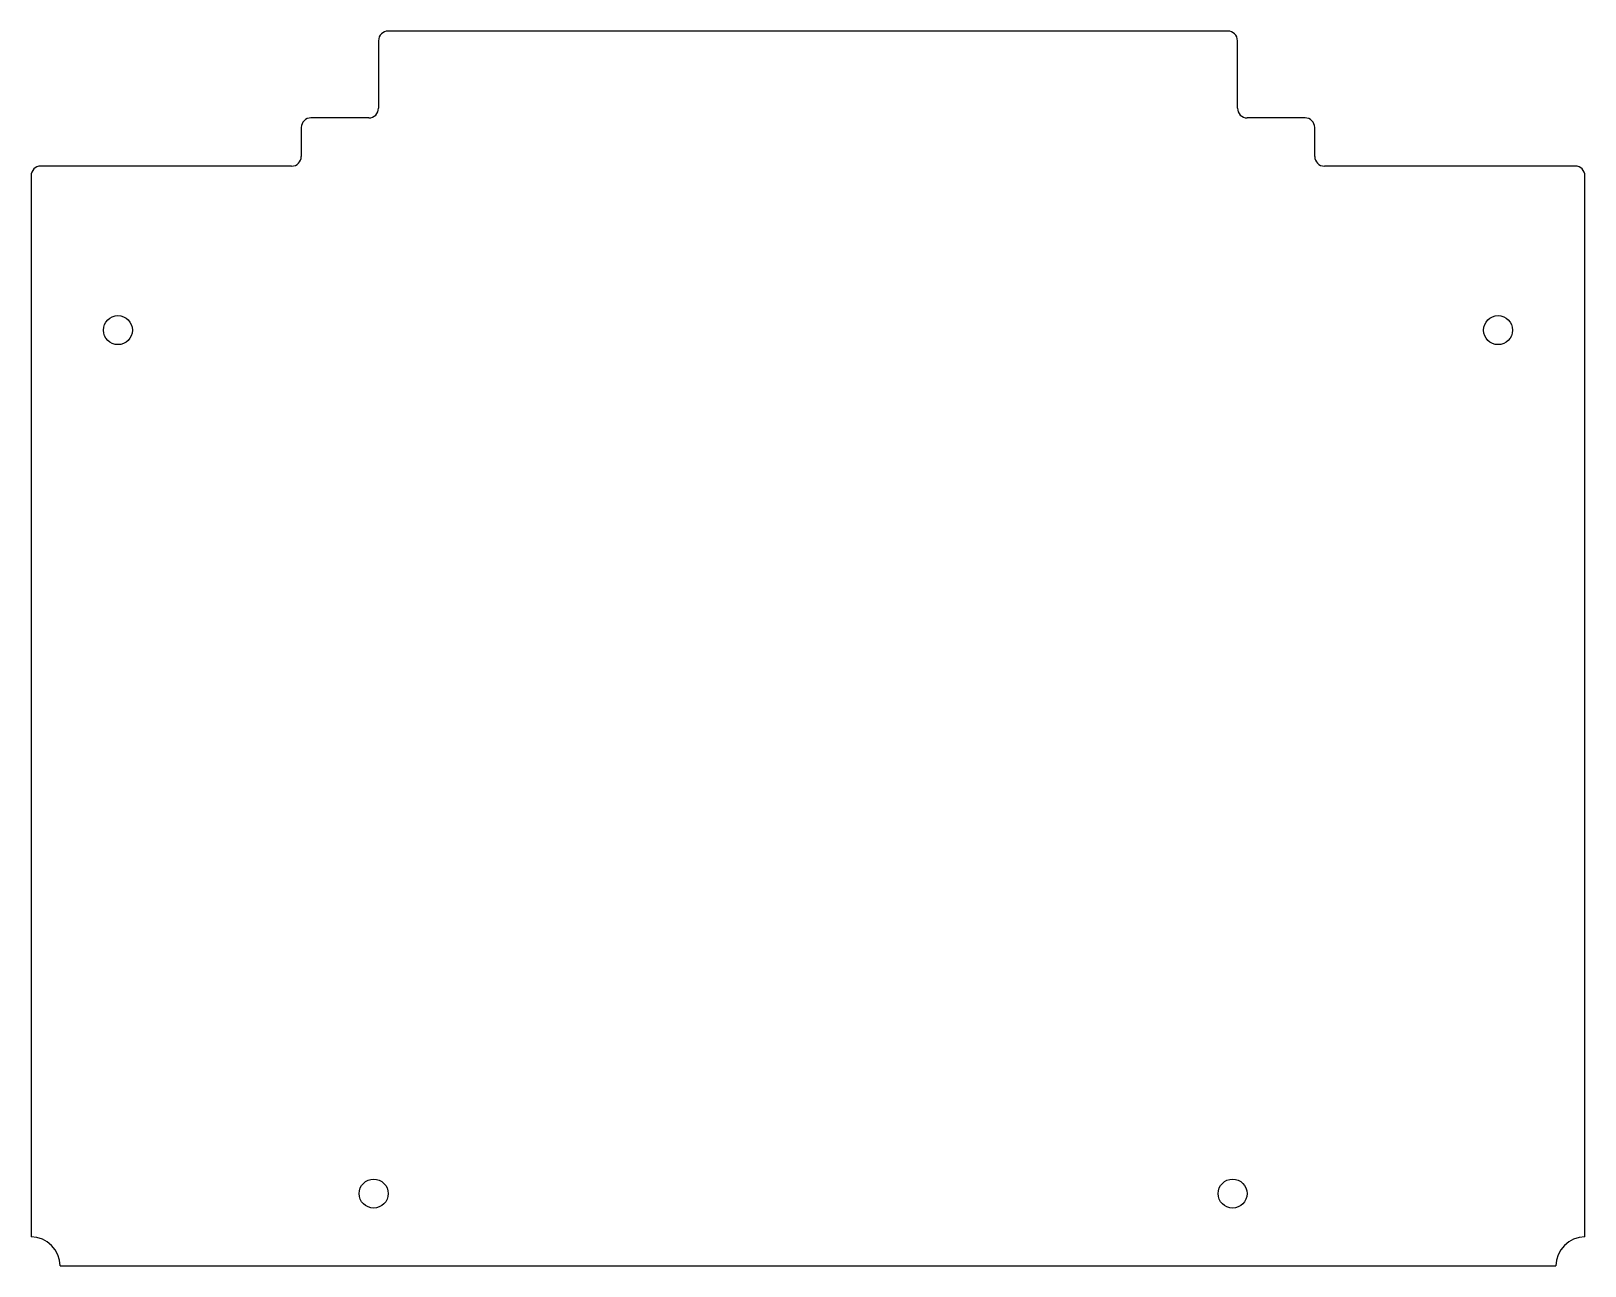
# Model space of a CAD drawing. Header units: inches. Extents: x 2 to 22.1, y 2 to 18.
import ezdxf

# ---------------------------------------------------------------- set-up
doc = ezdxf.new("R2010")
doc.units = ezdxf.units.IN
doc.header["$MEASUREMENT"] = 0
doc.layers.get('0').update_dxf_attribs({"linetype": 'CONTINUOUS'})

msp = doc.modelspace()

# ---------------------------------------------------------------- linework, layer by layer
for p, q in [((17.5, 18, 0.25), (6.625, 18, 0.25)), ((6.5, 17.875, 0.25), (6.5, 17, 0.25)), ((17.625, 17, 0.25), (17.625, 17.875, 0.25)), ((5.5, 16.75, 0.25), (5.5, 16.375, 0.25)), ((6.375, 16.875, 0.25), (5.625, 16.875, 0.25)), ((18.5, 16.875, 0.25), (17.75, 16.875, 0.25)), ((18.625, 16.375, 0.25), (18.625, 16.75, 0.25)), ((2, 16.125, 0.25), (2, 2.375, 0.25)), ((5.375, 16.25, 0.25), (2.125, 16.25, 0.25)), ((22, 16.25, 0.25), (18.75, 16.25, 0.25)), ((22.125, 2.375, 0.25), (22.125, 16.125, 0.25)), ((2.375, 2, 0.25), (21.75, 2, 0.25))]:
    msp.add_line(p, q)
for centre in [(3.125, 14.125), (21, 14.125), (6.437, 2.937), (17.562, 2.937)]:
    msp.add_circle(centre, 0.188)
for centre, radius, start, end in [((6.625, 17.875, 0.25), 0.125, 90, 180), ((17.5, 17.875, 0.25), 0.125, 0, 90), ((6.375, 17, 0.25), 0.125, 270, 0), ((17.75, 17, 0.25), 0.125, 180, 270), ((5.625, 16.75, 0.25), 0.125, 90, 180), ((18.5, 16.75, 0.25), 0.125, 0, 90), ((5.375, 16.375, 0.25), 0.125, 270, 0), ((18.75, 16.375, 0.25), 0.125, 180, 270), ((2.125, 16.125, 0.25), 0.125, 90, 180), ((22, 16.125, 0.25), 0.125, 0, 90), ((2, 2, 0.25), 0.375, 0, 90), ((22.125, 2, 0.25), 0.375, 90, 180)]:
    msp.add_arc(centre, radius, start, end)

doc.saveas('drawing.dxf')
